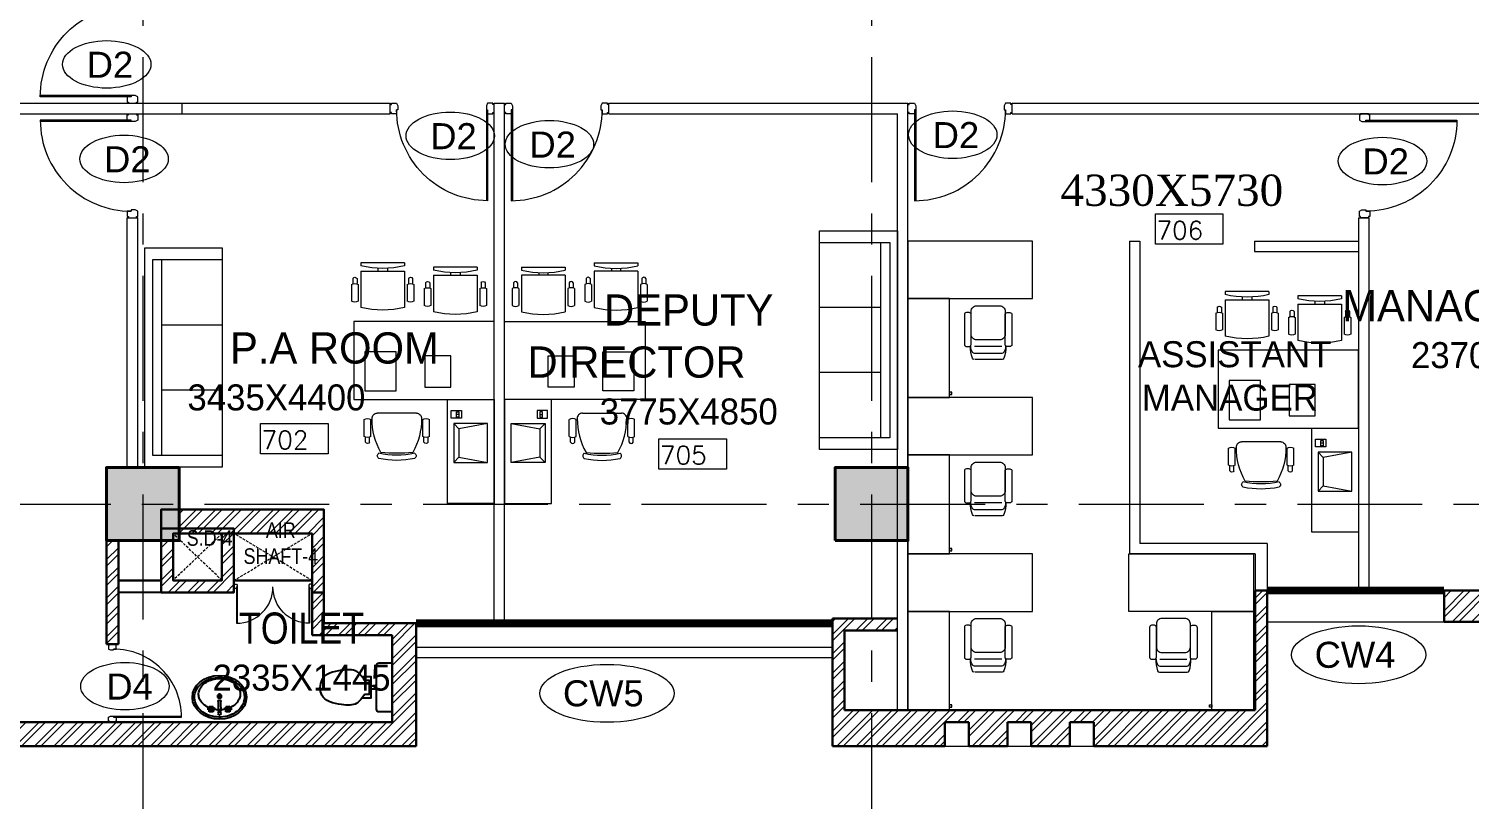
# Model space of a CAD drawing. Header units: millimetres. Extents: x 24487468 to 24959437, y -333213 to 842934.
# Drawn here: x 24732186 to 24746033, y 365338 to 372747 of the extents above; entities that cross this region are included whole.
import ezdxf

# ---------------------------------------------------------------- set-up
doc = ezdxf.new("R2010")
doc.units = ezdxf.units.MM
doc.header["$MEASUREMENT"] = 0
doc.linetypes.add('Centreline', pattern=[21, 12, -3, 3, -3])
doc.linetypes.add('DASHED2', pattern=[0.375, 0.25, -0.125])
doc.layers.get('0').update_dxf_attribs({"lineweight": 5})
for name, color, linetype, lineweight in [('A 0.13 dw', 175, 'Continuous', 5), ('A 0.13furniture', 30, 'Continuous', 0), ('COLUMN', 12, 'Continuous', 40), ('FALSE CEILING', 7, 'Continuous', 35), ('HACTH', 8, 'Continuous', 0), ('hatch', 9, 'Continuous', 0), ('p1 plan grid lck', 6, 'Continuous', 5), ('room number', 99, 'Continuous', 20), ('text', 7, 'Continuous', 15), ('TEXT ROOM', 3, 'Continuous', 15), ('wall', 53, 'Continuous', 15), ('Wall1', 37, 'Continuous', 30), ('WALL2', 4, 'Continuous', 15), ('win shutters', 140, 'Continuous', 25)]:
    doc.layers.add(name, color=color, linetype=linetype, lineweight=lineweight)
doc.layers.add('A-BTEXT', color=57, linetype='Continuous')
doc.styles.add('arial', font='times.ttf')
doc.styles.add('ATTR', font='romans.shx', dxfattribs={"width": 0.8, "height": 0.48})
doc.styles.add('LABEL', font='arial.ttf', dxfattribs={"height": 18})
doc.styles.add('ordinary', font='arial.ttf')
doc.styles.add('ROMANS', font='romans__.ttf')

# ---------------------------------------------------------------- blocks, each defined once
blk = doc.blocks.new('column 350')
at = {"layer": 'COLUMN', "ltscale": 100}
h = blk.add_hatch(color=256, dxfattribs=at)
h.dxf.hatch_style = 1
h.paths.add_polyline_path([(1327.5, 1037.5), (627.5, 1037.5), (627.5, 337.5), (1327.5, 337.5)])
blk.add_lwpolyline([(627.5, 1037.5), (1327.5, 1037.5), (1327.5, 337.5), (627.5, 337.5)], close=True, dxfattribs=at)
blk = doc.blocks.new('Production Armchair 1-flat-3-flat-1')
at = {"layer": 'A 0.13furniture'}
for p, q in [((175, 302), (224, 302)), ((231, 315), (393, 315)), ((175, 262), (225, 262)), ((231, 250), (393, 250)), ((454, 189), (454, -188)), ((175, -261), (225, -261)), ((231, -248), (393, -248)), ((175, -300), (224, -300)), ((231, -313), (393, -313))]:
    blk.add_line(p, q, dxfattribs=at)
for centre, radius, start, end in [((185, 282), 21.8, 114.8953, 245.3358), ((284, 282), 62.8, 148.9511, 211.0489), ((340, 282), 62.8, 328.9511, 31.0489), ((804, 0), 804, 167.6021, 192.3979), ((44, 156), 30.3, 34.2916, 145.7084), ((854, 0), 804, 167.6021, 192.3979), ((1965, 0), 1896, 175.3453, 184.606), ((402, -433), 672, 89.8784, 119.0931), ((405, 190), 48.9, 359.252, 92.1864), ((44, -156), 30.3, 214.2902, 325.7098), ((402, 435), 672, 240.894, 270.1219), ((185, -280), 21.8, 114.6645, 245.1044), ((284, -281), 62.8, 148.9511, 211.0489), ((340, -281), 62.8, 328.9511, 31.0489), ((405, -188), 48.9, 267.8132, 0.748)]:
    blk.add_arc(centre, radius, start, end, dxfattribs=at)
at = {"layer": 'A 0.13furniture', "style": 'ATTR', "text_generation_flag": 4, "width": 0.8, "flags": 9}
blk.add_attdef('ESTCODE', (0, 0), '', height=0.126, rotation=270, dxfattribs=at)
blk = doc.blocks.new('Executive Armchair 1-flat-5-flat-1')
at = {"layer": 'A 0.13furniture'}
for p, q in [((-207.9205, 299.7425), (-369.9195, 299.7425)), ((-152.609, 286.8125), (-201.71775, 286.7925)), ((-80.00175, 209.8875), (-430.05475, 209.8875)), ((-207.9205, 234.94), (-369.9195, 234.94)), ((-152.68875, 247.275), (-200.6105, 247.28)), ((-80.00175, -209.89), (-80.00175, 209.8875)), ((0, 210), (-30.0025, 210)), ((0, 210), (0, -210)), ((-53.85975, 45), (-80.00175, 45)), ((-80.00175, -45), (-53.8405, -45)), ((-80.00175, -209.89), (-430.001, -209.89)), ((-207.9205, -234.9425), (-369.9195, -234.9425)), ((-152.68875, -247.2775), (-200.6105, -247.2825)), ((0, -210), (-30.0025, -210)), ((-207.9205, -299.745), (-369.9195, -299.745)), ((-152.609, -286.815), (-201.71775, -286.795))]:
    blk.add_line(p, q, dxfattribs=at)
for centre, radius, start, end in [((-316.09875, 267.3425), 62.82115, 148.951400001, 211.048700002), ((-261.74125, 267.3425), 62.82123, 328.951400001, 31.04859), ((-161.7745, 267.0625), 21.77348, 294.664000001, 65.104889999), ((439.44675, 0.11), 894.44925, 166.435999999, 193.5788), ((839.5795, 0), 894.58, 166.423299999, 193.576700001), ((-316.099, -267.3425), 62.821, 148.951299998, 211.048700002), ((-261.741, -267.3425), 62.821, 328.951299998, 31.04867), ((-161.7745, -267.065), 21.77342, 294.894900003, 65.336150001)]:
    blk.add_arc(centre, radius, start, end, dxfattribs=at)
at = {"layer": 'A 0.13furniture', "style": 'ATTR', "text_generation_flag": 4, "width": 0.8, "flags": 9}
blk.add_attdef('ESTCODE', (0, 0), '', height=0.1199, rotation=90, dxfattribs=at)
blk = doc.blocks.new('Executive Armchair 1-flat-6-flat-1')
at = {"layer": 'A 0.13furniture'}
for p, q in [((-207.9205, 299.7425), (-369.9195, 299.7425)), ((-152.609, 286.8125), (-201.71775, 286.7925)), ((-80.00175, 209.8875), (-430.05475, 209.8875)), ((-207.9205, 234.94), (-369.9195, 234.94)), ((-152.68875, 247.275), (-200.6105, 247.28)), ((-80.00175, -209.89), (-80.00175, 209.8875)), ((0, 210), (-30.0025, 210)), ((0, 210), (0, -210)), ((-53.85975, 45), (-80.00175, 45)), ((-80.00175, -45), (-53.8405, -45)), ((-80.00175, -209.89), (-430.001, -209.89)), ((-207.9205, -234.9425), (-369.9195, -234.9425)), ((-152.68875, -247.2775), (-200.6105, -247.2825)), ((0, -210), (-30.0025, -210)), ((-207.9205, -299.745), (-369.9195, -299.745)), ((-152.609, -286.815), (-201.71775, -286.795))]:
    blk.add_line(p, q, dxfattribs=at)
for centre, radius, start, end in [((-316.09875, 267.3425), 62.82115, 148.951400001, 211.048700002), ((-261.74125, 267.3425), 62.82123, 328.951400001, 31.04859), ((-161.7745, 267.0625), 21.77348, 294.664000001, 65.104889999), ((439.44675, 0.11), 894.44925, 166.435999999, 193.5788), ((839.5795, 0), 894.58, 166.423299999, 193.576700001), ((-316.099, -267.3425), 62.821, 148.951299998, 211.048700002), ((-261.741, -267.3425), 62.821, 328.951299998, 31.04867), ((-161.7745, -267.065), 21.77342, 294.894900003, 65.336150001)]:
    blk.add_arc(centre, radius, start, end, dxfattribs=at)
at = {"layer": 'A 0.13furniture', "style": 'ATTR', "text_generation_flag": 4, "width": 0.8, "flags": 9}
blk.add_attdef('ESTCODE', (0, 0), '', height=0.1199, rotation=90, dxfattribs=at)
blk = doc.blocks.new('ASD-flat-1-flat-1')
at = {"layer": 'A 0.13furniture'}
for p, q in [((552383, -73628), (551383, -73628)), ((551383, -73628), (551383, -74078)), ((551777, -74017), (551777, -73692)), ((551827, -73967), (551777, -73692)), ((551777, -73692), (552152, -73692)), ((552152, -73692), (552102, -73967)), ((552152, -73692), (552152, -74017)), ((551383, -74078), (552383, -74078)), ((551777, -74017), (551827, -73967)), ((552152, -74017), (551777, -74017)), ((552102, -73967), (551827, -73967)), ((552102, -73967), (552152, -74017)), ((552202, -73942), (552202, -74042)), ((552277, -73942), (552202, -73942)), ((552202, -74042), (552277, -74042)), ((552214, -73967), (552214, -73992)), ((552264, -73967), (552214, -73967)), ((552214, -73992), (552264, -73992)), ((552239, -73967), (552239, -73992)), ((552264, -73992), (552264, -73967)), ((552277, -74042), (552277, -73942))]:
    blk.add_line(p, q, dxfattribs=at)
for points in [[(553133, -73628), (553133, -74978), (552383, -74978), (552383, -73628)], [(552801, -74296), (552501, -74296), (552501, -74046), (552801, -74046)], [(552839, -74871), (552464, -74871), (552464, -74571), (552839, -74571)]]:
    blk.add_lwpolyline(points, close=True, dxfattribs=at)
for name, p in [('Executive Armchair 1-flat-6-flat-1', (553655, -74001)), ('Production Armchair 1-flat-3-flat-1', (551797, -74565)), ('Executive Armchair 1-flat-5-flat-1', (553696, -74699))]:
    blk.add_blockref(name, p, dxfattribs=at)
at = {"layer": 'A 0.13furniture', "style": 'ATTR', "width": 0.8, "flags": 9}
blk.add_attdef('ESTCODE', (551777, -73692), '', height=0.00147, dxfattribs=at)
blk = doc.blocks.new('Door1000-flat-3')
at = {"layer": 'A 0.13 dw'}
for p, q in [((-38, 0), (-38, -12)), ((38, 0), (-38, 0)), ((-38, -12), (-50, -12)), ((-50, -12), (-50, -63)), ((-50, -63), (-25, -75)), ((-25, -75), (12, -75)), ((12, -75), (12, -63)), ((12, -63), (50, -63)), ((38, -12), (38, 0)), ((50, -12), (38, -12)), ((50, -63), (50, -12)), ((-50, -937), (-25, -925)), ((-50, -988), (-50, -937)), ((-25, -925), (12, -925)), ((12, -925), (12, -937)), ((12, -925), (886, -925)), ((12, -937), (50, -937)), ((12, -937), (886, -937)), ((50, -937), (50, -988)), ((-38, -988), (-50, -988)), ((-38, -1000), (-38, -988)), ((38, -1000), (-38, -1000)), ((50, -988), (38, -988)), ((38, -988), (38, -1000))]:
    blk.add_line(p, q, dxfattribs=at)
blk.add_lwpolyline([(886, -937), (886, -937, 0.414214), (12, -63)], format="xyb", dxfattribs=at)
blk = doc.blocks.new("84'' Sofa-flat-3-flat-1")
at = {"layer": 'A 0.13furniture'}
for p, q in [((-1987.5, -75), (-1987.5, -749.999925)), ((-112.5, -75), (-1987.5, -75)), ((-112.5, -749.999925), (-112.5, -75)), ((-112.5, -162.5), (-1987.5, -162.5)), ((-1362.5, -162.5), (-1362.5, -749.999925)), ((-737.5, -162.5), (-737.5, -749.999925))]:
    blk.add_line(p, q, dxfattribs=at)
blk.add_lwpolyline([(0, -749.999925), (0, 0), (-2100, 0), (-2100, -749.999925)], close=True, dxfattribs=at)
at = {"layer": 'A 0.13furniture', "style": 'ATTR', "text_generation_flag": 4, "width": 0.8, "flags": 9}
blk.add_attdef('ESTCODE', (0, 0), '', height=0.42, rotation=180, dxfattribs=at)
blk = doc.blocks.new('tt1')
at = {"layer": 'A 0.13furniture'}
for p, q in [((-1136, 904), (-1136, 641)), ((-1078, 902), (-1078, 639)), ((-1012, 901), (-1012, 640))]:
    blk.add_line(p, q, dxfattribs=at)
for points in [[(0, 0), (-552, 0), (-552, 1198), (0, 1198)], [(-1450, 400), (-1474, 400), (-1474, 422), (-1450, 422)], [(-552, 0), (-1502, 0), (-1502, 400), (-552, 400)]]:
    blk.add_lwpolyline(points, close=True, dxfattribs=at)
for points in [[(-993, 934), (-706, 934, 0.414214), (-686, 953), (-686, 979, 0.414214), (-706, 999), (-993, 999, 0.414214), (-1012, 979), (-1012, 953, 0.414214)], [(-673, 934), (-895, 934, 0.414214), (-947, 881), (-947, 660, 0.414214), (-895, 607), (-673, 607, 0.414214), (-621, 660), (-621, 881, 0.414214)], [(-993, 607), (-706, 607, -0.414214), (-686, 588), (-686, 562, -0.414214), (-706, 542), (-993, 542, -0.414214), (-1012, 562), (-1012, 588, -0.414214)]]:
    blk.add_lwpolyline(points, format="xyb", close=True, dxfattribs=at)
for centre, radius, start, end in [((-1117, 904), 19.6, 110.5247, 180), ((-1022, 650), 290, 87.2024, 110.5247), ((-1058, 902), 19.6, 125.6622, 180), ((-1008, 832), 106, 88.5058, 125.6622), ((-1117, 637), 19.6, 180, 249.4753), ((-1022, 891), 290, 249.4753, 272.7976), ((-1058, 639), 19.6, 180, 234.3378), ((-1008, 709), 106, 234.3378, 271.4942)]:
    blk.add_arc(centre, radius, start, end, dxfattribs=at)
blk = doc.blocks.new('*U36')
at = {"layer": 'room number'}
blk.add_lwpolyline([(45.9, 40.4), (45.9, 240.4), (490.9, 240.4), (490.9, 40.4)], close=True, dxfattribs=at)
at = {"layer": 'room number', "style": 'ROMANS'}
blk.add_attdef('ROOM_NUM', (53.1, 72.5), '', height=120, dxfattribs=at)
blk = doc.blocks.new('md1')
at = {"layer": 'A 0.13 dw'}
for p, q in [((-924, 1799), (-936, 1799)), ((-936, 1799), (-936, 1748)), ((-936, 1748), (-911, 1736)), ((-924, 1811), (-924, 1799)), ((-848, 1811), (-924, 1811)), ((-911, 1736), (-874, 1736)), ((-874, 1736), (-874, 1748)), ((-874, 1748), (-836, 1748)), ((-874, 1748), (0, 1748)), ((-874, 1736), (0, 1736)), ((-848, 1799), (-848, 1811)), ((-836, 1799), (-848, 1799)), ((-836, 1748), (-836, 1799)), ((-936, 0), (-911, 12)), ((-936, -51), (-936, 0)), ((-911, 12), (-874, 12)), ((-874, 12), (-874, 0)), ((-874, 12), (0, 12)), ((-874, 0), (-836, 0)), ((-874, 0), (0, 0)), ((-836, 0), (-836, -51)), ((-924, -51), (-936, -51)), ((-924, -63), (-924, -51)), ((-848, -63), (-924, -63)), ((-836, -51), (-848, -51)), ((-848, -51), (-848, -63))]:
    blk.add_line(p, q, dxfattribs=at)
for points in [[(0, 1748), (0, 1748, -0.414214), (-874, 874)], [(0, 0), (0, 0, 0.414214), (-874, 874)]]:
    blk.add_lwpolyline(points, format="xyb", dxfattribs=at)
blk = doc.blocks.new('VO2')
at = {"layer": 'HACTH', "linetype": 'DASHED2', "ltscale": 100}
for p, q in [((0, 730), (-450, 1200)), ((-450, 730), (0, 1200)), ((0, -135), (-450, 615)), ((0, 615), (-450, -135))]:
    blk.add_line(p, q, dxfattribs=at)
blk.add_lwpolyline([(0, -135), (-450, -135), (-450, 615), (0, 615)], dxfattribs=at)
at = {"layer": 'Wall1', "ltscale": 100}
for p, q in [((0, 615), (-450, 615)), ((0, 615), (115, 615)), ((0, 615), (0, -135)), ((0, -135), (-450, -135))]:
    blk.add_line(p, q, dxfattribs=at)
for points in [[(115, -135), (115, -250), (-680, -250), (-680, 1315), (115, 1315), (115, 615)], [(115, -250), (-680, -250), (-680, 1315), (115, 1315), (115, 615)], [(-450, 1025), (-450, 1200), (0, 1200), (0, 730), (-450, 730)], [(-450, 730), (-450, 1200), (0, 1200), (0, 730)], [(115, -135), (-450, -135), (-450, 615)], [(0, -135), (0, -135), (-450, -135)]]:
    blk.add_lwpolyline(points, dxfattribs=at)
at = {"layer": 'WALL2', "xscale": -0.4001994771859112, "yscale": 0.4001994771859112, "zscale": 0.4001994771859112, "rotation": 180}
blk.add_blockref('md1', (412, 590), dxfattribs=at)
blk = doc.blocks.new('charpi western plan with cistern')
at = {"linetype": 'Continuous'}
for p, q in [((-16, 202), (-16, 150)), ((16, 150), (16, 202))]:
    blk.add_line(p, q, dxfattribs=at)
for points in [[(100, 288), (100, 202), (-100, 202), (-100, 288)], [(65, 265), (65, 217), (-65, 217), (-65, 265)]]:
    blk.add_lwpolyline(points, dxfattribs=at)
blk.add_lwpolyline([(235, 125, 0.414214), (210, 150), (210, 150), (-210, 150), (-210, 150, 0.414214), (-235, 125), (-235, 125), (-235, 0), (235, 0)], format="xyb", close=True, dxfattribs=at)
for points in [[(-65, 265), (-153, 341), (-164, 486), (-73, 677), (0, 694)], [(65, 265), (153, 341), (165, 486), (73, 677), (0, 694)]]:
    blk.add_spline(points, degree=3)
blk = doc.blocks.new('sdtgkljb m')
at = {"layer": 'A-BTEXT'}
for p, q in [((1275.93, 1572.36), (1275.94, 1574.36)), ((1276.43, 1572.36), (1275.93, 1572.36)), ((1275.94, 1574.36), (1276.44, 1574.36)), ((1276.44, 1574.86), (1276.43, 1571.86)), ((1276.43, 1571.86), (1277.43, 1571.85)), ((1277.44, 1574.85), (1276.44, 1574.86)), ((1277.44, 1574.35), (1277.43, 1572.35)), ((1277.43, 1572.35), (1278.43, 1572.35)), ((1277.43, 1571.85), (1277.43, 1572.35)), ((1277.44, 1574.35), (1277.44, 1574.85)), ((1278.44, 1574.35), (1277.44, 1574.35)), ((1278.43, 1572.35), (1278.44, 1574.35)), ((1270.14, 1569.35), (1270.84, 1568.64)), ((1271.02, 1570.13), (1270.15, 1569.27)), ((1270.25, 1569.77), (1271.27, 1568.74)), ((1271.38, 1569.96), (1270.32, 1568.91)), ((1270.51, 1570.04), (1271.54, 1569.01)), ((1271.6, 1569.65), (1270.63, 1568.69)), ((1270.94, 1570.14), (1271.64, 1569.44)), ((1271.59, 1569.11), (1271.17, 1568.69)), ((1272.92, 1570.12), (1272.92, 1568.62)), ((1275.9, 1564.36), (1275.91, 1566.36)), ((1276.4, 1564.36), (1275.9, 1564.36)), ((1275.91, 1566.36), (1276.41, 1566.36)), ((1276.41, 1566.86), (1276.4, 1563.86)), ((1276.4, 1563.86), (1277.4, 1563.85)), ((1277.41, 1566.85), (1276.41, 1566.86)), ((1277.41, 1566.35), (1277.4, 1564.35)), ((1277.4, 1563.85), (1277.4, 1564.35)), ((1277.4, 1564.35), (1278.4, 1564.35)), ((1277.41, 1566.35), (1277.41, 1566.85)), ((1278.41, 1566.35), (1277.41, 1566.35)), ((1277.92, 1568.35), (1277.92, 1570.35)), ((1277.92, 1569.6), (1277.92, 1569.1)), ((1278.42, 1569.6), (1277.92, 1569.6)), ((1277.92, 1569.1), (1278.42, 1569.1)), ((1278.4, 1564.35), (1278.41, 1566.35)), ((1278.42, 1569.1), (1278.42, 1569.6))]:
    blk.add_line(p, q, dxfattribs=at)
for centre, radius in [((1270.89, 1569.39), 1), ((1270.89, 1569.39), 0.75), ((1279.17, 1569.39), 0.75)]:
    blk.add_circle(centre, radius, dxfattribs=at)
for centre, start, end in [((1274.84, 1582.63), 261.27228, 284.08628), ((1274.76, 1556.1), 75.54745, 98.36168)]:
    blk.add_arc(centre, 12.66, start, end, dxfattribs=at)
at = {"layer": 'A-BTEXT', "extrusion": (0, 0, -1)}
blk.add_ellipse((1271.42, 1569.42), major_axis=(0.04, 13), ratio=0.807692, start_param=3.141593, end_param=9.424778, dxfattribs=at)
at = {"layer": 'A-BTEXT'}
for points, knots in [([(1271.38, 1557.42), (1270.64, 1557.42), (1269.9, 1557.53), (1268.13, 1558.07), (1267.12, 1558.63), (1265.28, 1560.15), (1264.46, 1561.13), (1263.13, 1563.38), (1262.62, 1564.66), (1261.99, 1567.38), (1261.86, 1568.81), (1262.02, 1571.64), (1262.3, 1573.04), (1263.22, 1575.62), (1263.86, 1576.8), (1265.42, 1578.8), (1266.33, 1579.63), (1268.3, 1580.83), (1269.35, 1581.21), (1271.5, 1581.5), (1272.59, 1581.41), (1274.69, 1580.77), (1275.71, 1580.22), (1277.54, 1578.7), (1278.36, 1577.73), (1279.7, 1575.48), (1280.21, 1574.19), (1280.85, 1571.48), (1280.97, 1570.05), (1280.82, 1567.22), (1280.55, 1565.82), (1279.63, 1563.24), (1278.99, 1562.06), (1277.44, 1560.05), (1276.53, 1559.22), (1274.56, 1558.02), (1273.5, 1557.64), (1272.08, 1557.44), (1271.73, 1557.42), (1271.38, 1557.42)], [0, 0, 0, 0, 0.239071, 0.239071, 0.587936, 0.587936, 0.9368, 0.9368, 1.285665, 1.285665, 1.63453, 1.63453, 1.983394, 1.983394, 2.332259, 2.332259, 2.681124, 2.681124, 3.029988, 3.029988, 3.378853, 3.378853, 3.727717, 3.727717, 4.076582, 4.076582, 4.425447, 4.425447, 4.774311, 4.774311, 5.123176, 5.123176, 5.472041, 5.472041, 5.820905, 5.820905, 6.16977, 6.16977, 6.283185, 6.283185, 6.283185, 6.283185]), ([(1269.89, 1559.42), (1269.17, 1559.43), (1268.46, 1559.57), (1267.05, 1560.14), (1266.35, 1560.58), (1265.06, 1561.76), (1264.46, 1562.51), (1263.47, 1564.23), (1263.07, 1565.22), (1262.54, 1567.32), (1262.41, 1568.44), (1262.43, 1570.67), (1262.59, 1571.78), (1263.16, 1573.86), (1263.58, 1574.83), (1264.61, 1576.52), (1265.22, 1577.24), (1266.53, 1578.38), (1267.23, 1578.79), (1268.65, 1579.32), (1269.37, 1579.44), (1270.8, 1579.4), (1271.51, 1579.24), (1272.92, 1578.63), (1273.61, 1578.17), (1274.89, 1576.96), (1275.48, 1576.2), (1276.45, 1574.44), (1276.83, 1573.44), (1277.33, 1571.33), (1277.44, 1570.2), (1277.38, 1567.98), (1277.21, 1566.87), (1276.6, 1564.8), (1276.17, 1563.85), (1275.12, 1562.19), (1274.5, 1561.49), (1273.18, 1560.39), (1272.47, 1559.99), (1271.14, 1559.53), (1270.51, 1559.42), (1269.89, 1559.42)], [0, 0, 0, 0, 0.316111, 0.316111, 0.632222, 0.632222, 0.948333, 0.948333, 1.264445, 1.264445, 1.580556, 1.580556, 1.896667, 1.896667, 2.212778, 2.212778, 2.528889, 2.528889, 2.845, 2.845, 3.161111, 3.161111, 3.477223, 3.477223, 3.793334, 3.793334, 4.109445, 4.109445, 4.425556, 4.425556, 4.741667, 4.741667, 5.057778, 5.057778, 5.373889, 5.373889, 5.690001, 5.690001, 6.006112, 6.006112, 6.283185, 6.283185, 6.283185, 6.283185])]:
    blk.add_open_spline(points, degree=3, knots=knots, dxfattribs=at)

msp = doc.modelspace()

# ---------------------------------------------------------------- hatches: boundary and pattern name
at = {"layer": 'hatch', "ltscale": 100}
h = msp.add_hatch(dxfattribs=at)
h.set_pattern_fill('ANSI32', color=256, scale=350)
h.set_pattern_definition([(45, (24731630.75, 368032), (-92.8078, 92.8078), []), (45, (24731692.62, 368032), (-92.8078, 92.8078), [])])
h.paths.add_polyline_path([(24735906.5, 367037), (24735021.5, 367037), (24735021.5, 367334.1), (24734906.5, 367334.1), (24734906.5, 366922), (24735676.5, 366922), (24735676.5, 366087), (24727585, 366087), (24727585, 369977), (24728255, 369977), (24728255, 370207), (24727355, 370207), (24727355, 365857), (24735906.5, 365857)])
h = msp.add_hatch(dxfattribs=at)
h.set_pattern_fill('ANSI32', color=256, scale=350)
h.set_pattern_definition([(45, (24734326.5, 367731.58), (-92.808, 92.808), []), (45, (24734388.37, 367731.58), (-92.808, 92.808), [])])
h.paths.add_polyline_path([(24733906.5, 368129.1), (24733631.5, 368129.1), (24733631.5, 367899.1), (24734156.5, 367899.1), (24734906.5, 367899.1), (24734906.5, 367334.1), (24735021.5, 367334.1), (24735021.5, 368129.1)])
h = msp.add_hatch(dxfattribs=at)
h.set_pattern_fill('ANSI32', color=256, scale=350)
h.set_pattern_definition([(45, (24732989, 367334.5), (-92.808, 92.808), []), (45, (24733050.87, 367334.5), (-92.808, 92.808), [])])
h.paths.add_polyline_path([(24733046.5, 367832), (24732931.5, 367832), (24732931.5, 366837), (24733046.5, 366837)])
h = msp.add_hatch(dxfattribs=at)
h.set_pattern_fill('ANSI32', color=256, scale=350)
h.set_pattern_definition([(45, (24733806.5, 367616.58), (-92.808, 92.808), []), (45, (24733868.37, 367616.58), (-92.808, 92.808), [])])
h.paths.add_polyline_path([(24734156.5, 367449.1), (24734156.5, 367899.1), (24734041.5, 367899.1), (24734041.5, 367449.1), (24733571.5, 367449.1), (24733571.5, 367832), (24733456.5, 367832), (24733456.5, 367334.1), (24734156.5, 367334.1)])
h = msp.add_hatch(dxfattribs=at)
h.set_pattern_fill('ANSI32', color=256, scale=350)
h.set_pattern_definition([(45, (24741995.05, 366604.45), (-92.808, 92.808), []), (45, (24742056.93, 366604.45), (-92.808, 92.808), [])])
h.paths.add_polyline_path([(24740986.5, 366087), (24741216.5, 366087), (24741216.5, 365857), (24741586.5, 365857), (24741586.5, 366087), (24741816.5, 366087), (24741816.5, 365857), (24742186.5, 365857), (24742186.5, 366087), (24742416.5, 366087), (24742416.5, 365857), (24744083.6, 365857), (24744083.6, 367351.9), (24744080.9, 367351.9), (24744080.9, 367351.9), (24743968.6, 367351.9), (24743968.6, 366202), (24740021.5, 366202), (24740021.5, 366967), (24740531.5, 366967), (24740531.5, 367082), (24739906.5, 367082), (24739906.5, 365857), (24740986.5, 365857)])
h = msp.add_hatch(dxfattribs=at)
h.set_pattern_fill('ANSI32', color=256, scale=350)
h.set_pattern_definition([(45, (24747681.5, 367201.97), (-92.808, 92.808), []), (45, (24747743.37, 367201.97), (-92.808, 92.808), [])])
h.paths.add_polyline_path([(24749581.5, 367351.9), (24745781.5, 367351.9), (24745781.5, 367052), (24749581.5, 367052)])

# ---------------------------------------------------------------- linework, layer by layer
at = {"ltscale": 100}
msp.add_lwpolyline([(24728260.6, 382507), (24728247, 370207), (24727348.2, 370207), (24727361.8, 365857), (24735906.5, 365857), (24735906.5, 367037), (24739906.5, 367037), (24739906.5, 365857), (24744083.7, 365857), (24744083.5, 367052), (24755081.8, 367052), (24755082, 381307), (24744091.5, 381307), (24744091.5, 382507), (24739930.4, 382507), (24739931, 381282), (24735907, 381282), (24735906.5, 382507), (24728261.8, 382507)], dxfattribs=at)
at = {"layer": 'hatch', "ltscale": 100}
msp.add_line((24734906.5, 367334.1), (24735021.5, 367334.1), dxfattribs=at)
at = {"layer": 'p1 plan grid lck', "linetype": 'Centreline', "ltscale": 100}
for p, q in [((24733282.6, 397674.9), (24733282.6, 350827.9)), ((24740282.6, 397674.9), (24740282.6, 350827.9)), ((24708672.7, 368182), (24761062.5, 368182))]:
    msp.add_line(p, q, dxfattribs=at)
at = {"layer": 'text', "ltscale": 100}
for centre, major_axis, ratio in [((24732934, 372405.8), (-424.8, 0), 0.5372842), ((24736234.4, 371719.6), (-424.8, 0), 0.5372842), ((24741061.4, 371729.8), (-424.8, 0), 0.5372842), ((24737187.2, 371638.7), (-424.8, 0), 0.5372842), ((24733100.9, 371497.5), (-424.8, 0), 0.5372842), ((24745189.9, 371476.8), (-424.8, 0), 0.5372842), ((24744961.8, 366734.2), (-645.2, 0), 0.4312913), ((24733109, 366432.4), (-424.8, 0), 0.5372842), ((24737740.1, 366364), (-645.2, 0), 0.4312913)]:
    msp.add_ellipse(centre, major_axis=major_axis, ratio=ratio, dxfattribs=at)
at = {"layer": 'wall', "ltscale": 100}
for p, q in [((24735906.5, 366807), (24739906.5, 366807)), ((24735906.5, 366707), (24739906.5, 366707))]:
    msp.add_line(p, q, dxfattribs=at)
at = {"layer": 'Wall1', "ltscale": 100}
for p, q in [((24733906.5, 368129.1), (24735021.5, 368129.1)), ((24735021.5, 368129.1), (24735021.5, 367037)), ((24732931.5, 367832), (24732931.5, 366837)), ((24733046.5, 367832), (24733046.5, 366837)), ((24733906.5, 367899.1), (24734906.5, 367899.1)), ((24734906.5, 367899.1), (24734906.5, 366922)), ((24733456.6, 367449.1), (24733046.6, 367449.5)), ((24733456.5, 367334.1), (24733046.5, 367334.5)), ((24744083.6, 367351.9), (24743968.6, 367351.9)), ((24743968.6, 367351.9), (24743968.6, 366202)), ((24744083.6, 367351.9), (24744083.6, 365857)), ((24749581.5, 367351.9), (24745781.5, 367351.9)), ((24745781.5, 367351.9), (24745781.5, 367052)), ((24739906.5, 367082), (24739906.5, 365857)), ((24739906.5, 367082), (24740531.5, 367082)), ((24735906.5, 367037), (24735021.5, 367037)), ((24735906.5, 367037), (24739906.5, 367037)), ((24735906.5, 367037), (24735906.5, 365857)), ((24740021.5, 366967), (24740021.5, 366202)), ((24740021.5, 366967), (24740531.5, 366967)), ((24745781.5, 367052), (24749581.5, 367052)), ((24733046.5, 366837), (24732931.5, 366837)), ((24735676.5, 366922), (24734906.5, 366922)), ((24735676.5, 366922), (24735676.5, 366087)), ((24743968.6, 366202), (24740021.5, 366202)), ((24735676.5, 366087), (24727585, 366087)), ((24741216.5, 366087), (24740986.5, 366087)), ((24740986.5, 366087), (24740986.5, 365857)), ((24741216.5, 366087), (24741216.5, 365857)), ((24741816.5, 366087), (24741586.5, 366087)), ((24741586.5, 366087), (24741586.5, 365857)), ((24741816.5, 366087), (24741816.5, 365857)), ((24742186.5, 366087), (24742186.5, 365857)), ((24742416.5, 366087), (24742186.5, 366087)), ((24742416.5, 366087), (24742416.5, 365857)), ((24735906.5, 365857), (24727355, 365857)), ((24740986.5, 365857), (24739906.5, 365857)), ((24741586.5, 365857), (24741216.5, 365857)), ((24742186.5, 365857), (24741816.5, 365857)), ((24744083.7, 365857), (24742416.5, 365857))]:
    msp.add_line(p, q, dxfattribs=at)
for points in [[(24733456.5, 367947), (24734156.5, 367947), (24734156.5, 367334.1), (24733456.5, 367334.1)], [(24733571.5, 367899.1), (24734041.1, 367899.1), (24734041.1, 367449.4), (24733571.5, 367449.4)]]:
    msp.add_lwpolyline(points, close=True, dxfattribs=at)
at = {"layer": 'WALL2', "ltscale": 100}
for p, q in [((24728255, 372032), (24735656.5, 372032)), ((24728255, 371932.1), (24735656.5, 371932)), ((24733656.8, 372032), (24733656.7, 371932)), ((24735656.5, 371932), (24735656.5, 372032)), ((24736656.5, 367055.1), (24736656.5, 372032)), ((24736656.5, 372032), (24736756.5, 372032)), ((24736756.5, 367055.1), (24736756.5, 372032)), ((24737756.5, 371932), (24737756.5, 372032)), ((24737756.5, 372032), (24740631.5, 372032)), ((24737756.5, 371932), (24740531.5, 371932)), ((24740531.5, 366202), (24740531.5, 371932)), ((24740631.5, 366202), (24740631.5, 372032)), ((24741631.5, 371932), (24741631.5, 372032)), ((24741631.5, 372032), (24747531.9, 372032)), ((24741631.5, 371932), (24747431.9, 371932)), ((24733131.5, 368532), (24733131.5, 370932)), ((24733131.5, 370932), (24733231.5, 370932)), ((24733231.5, 368532), (24733231.5, 370932)), ((24744960, 370932), (24745060, 370932)), ((24744960, 370932), (24744960, 367362)), ((24745060, 370932), (24745060, 367362)), ((24742760, 370707.4), (24742760, 367703.8)), ((24742760, 370707.4), (24742860, 370707.4)), ((24742860, 370707.4), (24742860, 367803.8)), ((24743960, 370707.4), (24743960, 370607.4)), ((24743960, 370707.4), (24744960, 370707.4)), ((24743960, 370607.4), (24744960, 370607.4)), ((24744080.9, 367803.8), (24742860, 367803.8)), ((24744080.9, 367803.8), (24744080.9, 367352.9)), ((24743968.6, 367703.8), (24742760, 367703.8)), ((24743968.6, 367703.8), (24743968.6, 367351.9))]:
    msp.add_line(p, q, dxfattribs=at)
at = {"layer": 'win shutters', "ltscale": 100, "const_width": 75}
for points in [[(24745781.5, 367351.9), (24744083.6, 367351.9)], [(24735906.5, 367037), (24739906.5, 367037)]]:
    msp.add_lwpolyline(points, dxfattribs=at)

# ---------------------------------------------------------------- block references
at = {"layer": 'A 0.13 dw', "xscale": -1}
msp.add_blockref('Door1000-flat-3', (24733182, 373032), dxfattribs=at)
at = {"layer": 'A 0.13 dw'}
for p, rotation in [((24733181.5, 370932), 180), ((24737756.5, 371982), 270), ((24741631.5, 371982), 270)]:
    msp.add_blockref('Door1000-flat-3', p, dxfattribs=dict(at, rotation=rotation))
at = {"layer": 'A 0.13 dw', "xscale": -1}
for p, rotation in [((24735656.5, 371982), 90), ((24745018, 370932), 180)]:
    msp.add_blockref('Door1000-flat-3', p, dxfattribs=dict(at, rotation=rotation))
at = {"layer": 'A 0.13 dw', "xscale": 0.749972490150327, "yscale": 0.749972490150327, "zscale": 0.749972490150327}
msp.add_blockref('Door1000-flat-3', (24732989, 366837), dxfattribs=at)
at = {"layer": 'A 0.13furniture', "xscale": -1}
for name, p, rotation in [("84'' Sofa-flat-3-flat-1", (24740531.5, 370807), 270), ('ASD-flat-1-flat-1', (24810285, -183195.6), 269.9999999813613), ('ASD-flat-1-flat-1', (24818588.5, -183471.2), 269.9999999813613)]:
    msp.add_blockref(name, p, dxfattribs=dict(at, rotation=rotation))
at = {"layer": 'A 0.13furniture'}
for name, p, rotation in [("84'' Sofa-flat-3-flat-1", (24733298, 370640.5), 90.00000000000001), ('ASD-flat-1-flat-1', (24663128, -183195.6), 90.00000001863877)]:
    msp.add_blockref(name, p, dxfattribs=dict(at, rotation=rotation))
at = {"layer": 'A-BTEXT', "linetype": 'Continuous', "extrusion": (1.4656e-11, -6.41225e-12, -1), "xscale": 20.01431250013412, "yscale": 20.01431250013412, "zscale": -20.01431250013411, "rotation": 270}
msp.add_blockref('sdtgkljb m', (-24765427.9, 391772.4, 0), dxfattribs=at)
at = {"layer": 'A-BTEXT', "linetype": 'Continuous', "extrusion": (-6.41225e-12, -1.4656e-11, -1), "zscale": -1, "rotation": 270.0001289198109}
msp.add_blockref('charpi western plan with cistern', (-24735676.5, 366421.1, 0), dxfattribs=at)
at = {"layer": 'COLUMN', "rotation": 89.99999999994951}
for p in [(24733969, 367204.5), (24733969, 367204.5), (24740969, 367204.5)]:
    msp.add_blockref('column 350', p, dxfattribs=at)
at = {"layer": 'FALSE CEILING', "xscale": -1, "rotation": 90}
msp.add_blockref('VO2', (24734771.5, 367449.1), dxfattribs=at)
at = {"layer": 'room number', "xscale": 1.456692913385827, "yscale": 1.456692913385827, "zscale": 0.984251968503937}
for p, values in [((24742941.4, 370618.9), {'ROOM_NUM': '706'}), ((24734345.3, 368605), {'ROOM_NUM': '702'}), ((24738171.7, 368458.7), {'ROOM_NUM': '705'})]:
    msp.add_blockref('*U36', p, dxfattribs=at).add_auto_attribs(values)
at = {"layer": 'WALL2', "xscale": -1, "rotation": 270}
for p in [(24740631.5, 370707.4), (24740631.5, 369205.6), (24740631.5, 367703.8)]:
    msp.add_blockref('tt1', p, dxfattribs=at)
at = {"layer": 'WALL2', "rotation": 90.00000000000001}
msp.add_blockref('tt1', (24743951.7, 367703.8), dxfattribs=at)

# ---------------------------------------------------------------- texts
at = {"layer": 'text', "ltscale": 100, "char_height": 200, "attachment_point": 1, "style": 'ordinary'}
for s, insert in [('{\\H1.25x;D2}', (24732742.1, 372527.5)), ('{\\H1.25x;D2}', (24736042.5, 371841.2)), ('{\\H1.25x;D2}', (24740869.5, 371851.4)), ('{\\H1.25x;D2}', (24736995.3, 371760.3)), ('{\\H1.25x;D2}', (24732909, 371619.1)), ('{\\H1.25x;D2}', (24744998, 371598.5)), ('{\\H1.25x;D4}', (24732930.5, 366554.1))]:
    msp.add_mtext_dynamic_manual_height_columns(s, width=373.513, gutter_width=15, heights=[0], dxfattribs=dict(at, insert=insert))
at = {"layer": 'text', "char_height": 150, "width": 4499.814, "attachment_point": 2, "style": 'LABEL'}
for s, insert in [('\\pi-450,l600,t600;{\\fTechnic|b0|i0|c2|p2;S.D-4}', (24733847.5, 367931.5)), ('\\pi-450,l600,t600;{\\fTechnic|b0|i0|c2|p2;AIR \\PSHAFT-4}', (24734531.5, 368007))]:
    msp.add_mtext(s, dxfattribs=dict(at, insert=insert))
at = {"layer": 'text', "ltscale": 100, "char_height": 250, "width": 373.513, "attachment_point": 1, "style": 'ordinary'}
for s, insert in [('CW4', (24744538.5, 366859.3)), ('CW5', (24737316.8, 366489.2))]:
    msp.add_mtext(s, dxfattribs=dict(at, insert=insert))
at = {"layer": 'TEXT ROOM', "char_height": 300, "attachment_point": 5, "style": 'arial'}
for s, insert, width in [('4330{\\fTimes New Roman CE|b0|i0|c238|p18;X}5730', (24743166.6, 371194.6), 4404.869), ('{\\fNirmala UI|b0|i0|c0|p34;DEPUTY\\PDIRECTOR          \\H0.83333x;3775X4850}', (24738525.6, 369569.8), 4404.869), ('{\\fNirmala UI|b0|i0|c0|p34; \\PMANAGER          \\H0.83333x;2370X4535}', (24746319.1, 370111.1), 4404.869), ('{\\fNirmala UI|b0|i0|c0|p34;          P.A ROOM\\P\\H0.83333x;3435X4400}', (24734564.3, 369455), 4157.022), ('{\\fNirmala UI|b0|i0|c0|p34;\\H0.83333x; ASSISTANT \\PMANAGER  \\H1.2x;        }', (24743723.6, 369411.5), 4404.869), ('{\\fTechnic|b0|i0|c2|p2;TOILET\\P\\fNirmala UI|b0|i0|c0|p34;\\H0.83333x;2335X1445}', (24734805.8, 366763.5), 9381.345), ('{\\fTechnic|b0|i0|c2|p2;TOILET\\P\\fNirmala UI|b0|i0|c0|p34;\\H0.83333x;2335X1445}', (24734805.8, 366763.5), 9381.345)]:
    msp.add_mtext(s, dxfattribs=dict(at, insert=insert, width=width))

doc.saveas('drawing.dxf')
